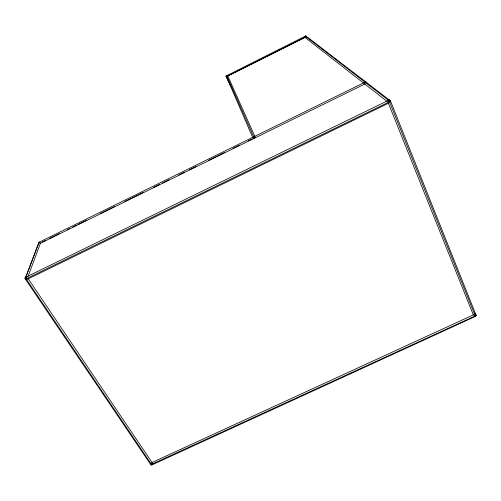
<?xml version="1.0" encoding="UTF-8"?>
<svg xmlns="http://www.w3.org/2000/svg" width="501" height="501" viewBox="0 0 501 501"><rect width="100%" height="100%" fill="white"/><g stroke="black" fill="none" stroke-linecap="round" stroke-linejoin="round"><path stroke-width="0.75" d="M363.87 83.31L304.884 37.325L304.871 36.636L305.998 36.078L390.423 100.82L475.937 314.803L475.881 315.617L475.424 316.4L474.366 316.1L474.892 315.066L475.95 315.373L475.424 316.4L151.928 464.922L150.801 464.684L25.213 278.894L25.05 277.986L25.664 277.278L38.928 242.334L365.16 82.133L366.087 82.064L366.632 83.016L366.087 82.064L366.187 82.671L366.738 82.684L365.066 82.283M305.322 36.272L305.998 36.078L305.842 37.049L305.334 36.122L226.133 75.977L252.805 137.756M390.423 100.82L389.791 102.511L388.551 102.085L389.709 100.137L390.423 100.82L389.778 100.782M28.075 276.308L40.606 242.791M152.667 464.032L151.928 464.922L151.145 463.763L152.273 464.007L151.928 464.922L150.801 464.684L150.419 463.55L150.507 464.264L151.202 464.703M25.488 278.168L38.514 243.818L39.241 242.284L39.855 242.252L38.37 242.985L38.696 244L38.37 242.985L38.928 242.334L39.241 242.284L38.37 242.985L38.946 243.329L38.514 243.818M229.251 82.972L226.17 76.64L226.634 75.582L227.73 75.858L254.996 136.679M255.31 137.387L253.537 138.539L254.627 136.792L255.09 137.775L253.068 137.562L253.694 136.867L254.627 136.792L254.358 138.251L226.571 75.469L227.235 75.426L226.133 75.977L226.665 77.073L226.17 76.64L226.133 75.977L226.571 75.469L226.734 75.814M306.474 36.529L306.487 37.212L305.998 36.078L304.871 36.636L305.334 36.122L389.095 100.789L475.424 316.4M475.198 316.256L475.881 315.617L475.937 314.803L475.349 314.29L475.95 315.373L475.299 315.906L150.801 464.684M152.273 464.007L151.534 464.577L26.152 278.913L25.664 277.278L388.676 100.219L389.709 100.137L390.335 101.215L389.559 101.741L25.394 279.145L25.05 277.986L26.027 277.178L26.691 277.191L25.714 277.999L25.394 279.145L26.052 279.477L25.213 278.894L26.522 279.301M227.604 75.927L237.368 71.048M238.019 70.722L305.021 37.256M227.022 76.415L305.14 37.4M42.353 241.933L45.848 240.217M49.348 238.501L52.843 236.779M53.544 236.441L59.149 233.685M67.572 229.552L69.489 228.606M72.689 227.041L76.528 225.156M77.805 224.529L86.779 220.121M100.275 213.495L102.849 212.236M103.494 211.917L109.938 208.754M110.583 208.435L114.46 206.531M124.799 201.458L130.629 198.596M131.926 197.958L138.414 194.776M139.065 194.457L142.96 192.541M153.375 187.43L159.243 184.55M162.506 182.946L167.077 180.704M167.729 180.379L169.037 179.74M178.857 174.918L181.481 173.634M182.139 173.308L184.763 172.018M189.353 169.764L195.929 166.539M208.447 160.389L217.033 156.174M217.697 155.855L224.31 152.605M232.927 148.371L239.566 145.115M248.214 140.869L252.216 138.909M40.086 243.43L365.229 83.824M27.079 279.383L388.951 102.993M151.703 462.642L473.733 314.703M388.551 102.085L389.559 101.741L389.709 100.137L388.676 100.219L387.931 101.008L389.095 100.789L390.335 101.215L390.398 101.86M26.027 277.178L25.664 277.278L26.691 277.191M474.366 316.1L475.299 315.906M39.855 242.252L38.928 242.334L38.984 242.954M226.17 76.64L226.665 77.073M25.05 277.986L27.041 278.343L26.152 278.913L26.716 279.489M387.286 101.565L364.484 83.786L365.16 82.133L365.517 82.627M474.472 312.987L475.449 314.196M27.968 278.412L152.147 462.661M305.998 36.078L306.355 36.73M226.634 75.582L226.878 76.083M229.934 84.381L230.623 85.784M388.194 102.774L473.414 315.104"/></g></svg>
